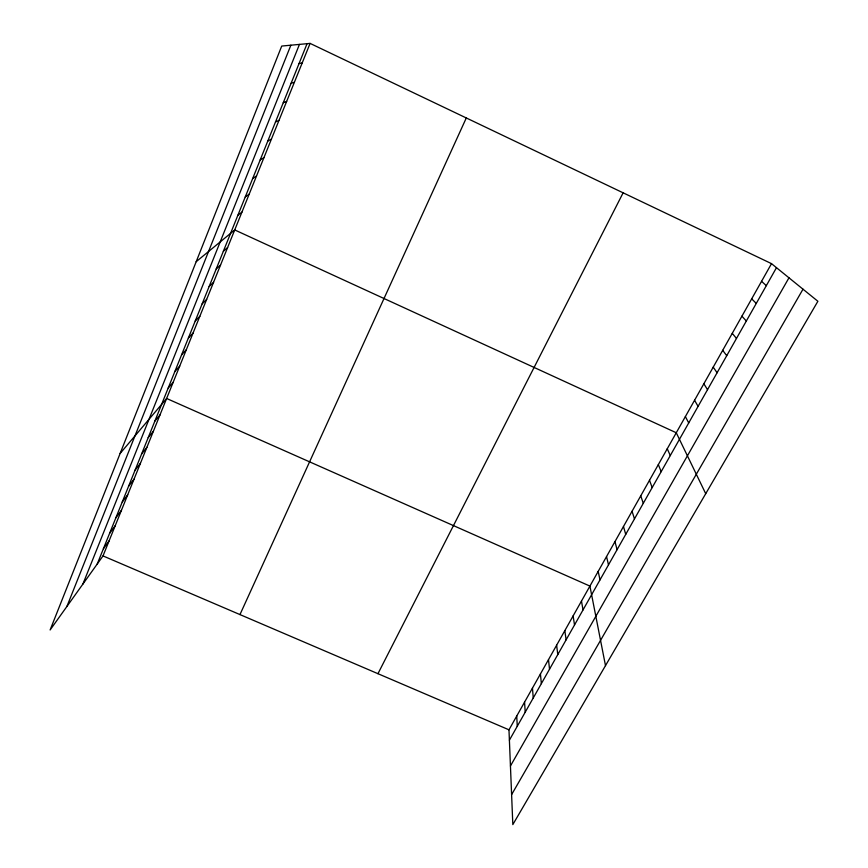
<?xml version="1.0" encoding="UTF-8"?>
<svg xmlns="http://www.w3.org/2000/svg" width="868" height="868" viewBox="0 0 868 868"><rect width="100%" height="100%" fill="white"/><g stroke="black" fill="none" stroke-linecap="round" stroke-linejoin="round"><path stroke-width="1.3" d="M66.901 606.472L290.867 45.201M82.883 584.099L299.449 44.398M97.249 563.983L307.066 43.682M310.093 43.4L281.72 46.058L50.116 629.973L103.01 555.921L310.093 43.4L771.511 263.644L817.884 301.272L512.825 824.6L508.974 729.814L771.511 263.644M239.969 614.587L466.3 117.961M377.96 673.687L623.126 192.815M509.397 740.176L776.48 267.68M510.438 765.988L788.969 277.814M511.61 794.611L802.998 289.196M103.411 548.717L109.097 540.851M109.618 533.31L115.249 525.639M115.9 517.751L121.455 510.276M122.236 502.04L127.726 494.771M128.638 486.167L134.052 479.114M135.093 470.141L140.432 463.295M141.625 453.964L146.887 447.335M148.211 437.613L153.397 431.212M154.873 421.099L159.983 414.926M120.142 453.443L166.623 398.477L589.914 586.084L605.495 665.615M168.186 388.083L173.133 382.365M174.848 371.569L179.719 366.09M181.575 354.893L186.36 349.652M188.367 338.053L193.065 333.052M195.224 321.041L199.835 316.299M202.157 303.854L206.671 299.362M209.155 286.505L213.582 282.274M216.219 268.961L220.559 265M223.369 251.253L227.6 247.564M196.19 261.691L234.729 229.944L676.27 432.752L705.717 493.686M237.875 215.275L241.912 212.139M245.243 197.003L249.181 194.161M252.686 178.537L256.527 175.998M260.216 159.886L263.937 157.64M267.811 141.028L271.434 139.097M275.503 121.976L278.997 120.359M283.261 102.717L286.657 101.426M291.116 83.252L294.382 82.286M299.048 63.57L302.194 62.941M103.01 555.921L508.974 729.814M761.54 281.33L766.325 285.648M751.688 298.842L756.278 303.431M741.923 316.169L746.328 321.03M732.266 333.334L736.476 338.444M722.697 350.314L726.733 355.696M713.225 367.131L717.087 372.763M703.85 383.775L707.529 389.656M694.563 400.267L698.078 406.376M685.373 416.586L688.715 422.933M667.253 448.756L670.28 455.559M658.335 464.608L661.188 471.639M649.492 480.297L652.193 487.545M640.736 495.845L643.286 503.31M632.067 511.252L634.465 518.912M623.474 526.496L625.73 534.373M614.967 541.61L617.072 549.683M606.537 556.572L608.501 564.84M598.182 571.404L600.016 579.857M581.473 601.079L583.025 609.911M573.108 615.922L574.529 624.949M564.829 630.635L566.11 639.835M556.627 645.206L557.777 654.58M548.5 659.637L549.52 669.185M540.438 673.937L541.35 683.648M532.464 688.096L533.245 697.98M524.565 702.125L525.216 712.172M516.731 716.035L517.274 726.245"/></g></svg>
